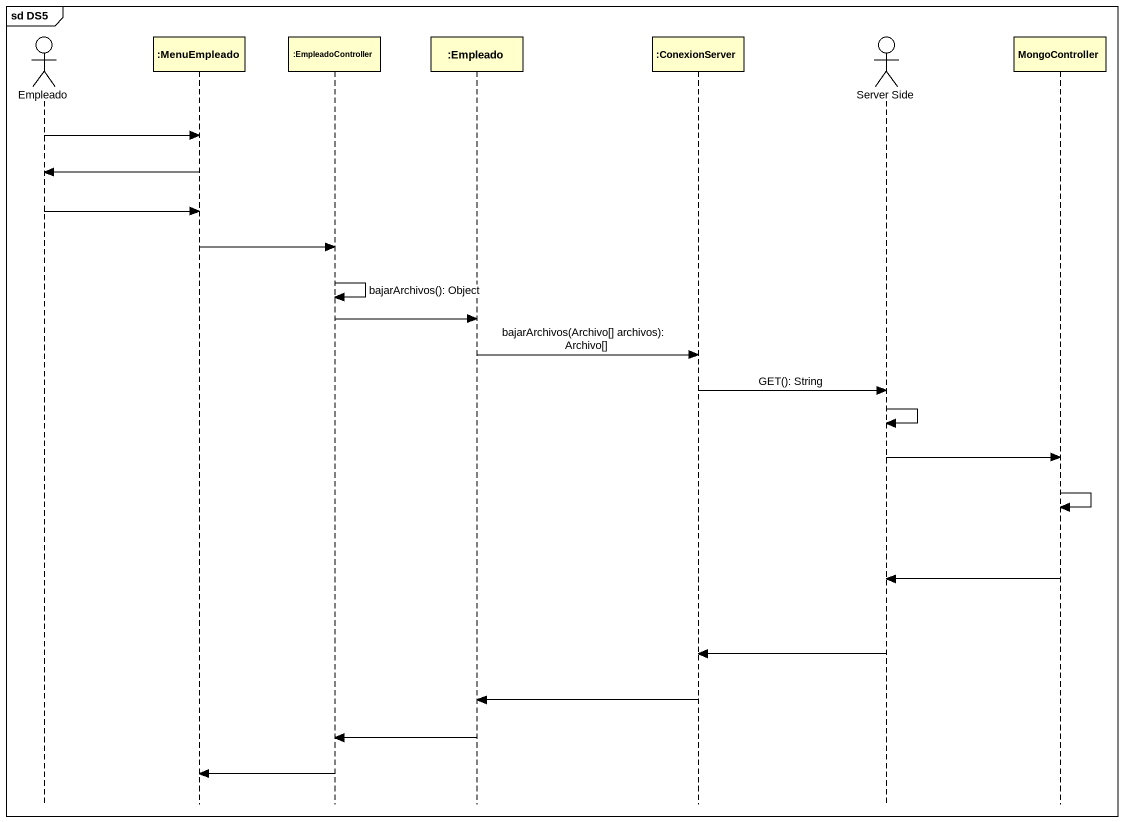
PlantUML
@startuml
mainframe sd DS5
hide footbox
actor Empleado
participant ":MenuEmpleado" as MenuEmpleado
participant ":EmpleadoController" as EmpleadoController
participant ":Empleado" as Empleado_2
participant ":ConexionServer" as ConexionServer
actor "Server Side" as Server_Side
participant MongoController

Empleado -> MenuEmpleado
MenuEmpleado -> Empleado
Empleado -> MenuEmpleado
MenuEmpleado -> EmpleadoController
EmpleadoController -> EmpleadoController : bajarArchivos(): Object
EmpleadoController -> Empleado_2
Empleado_2 -> ConexionServer : bajarArchivos(Archivo[] archivos): Archivo[]
ConexionServer -> Server_Side : GET(): String
Server_Side -> Server_Side
Server_Side -> MongoController
MongoController -> MongoController
MongoController -> Server_Side
Server_Side -> ConexionServer
ConexionServer -> Empleado_2
Empleado_2 -> EmpleadoController
EmpleadoController -> MenuEmpleado
@enduml
